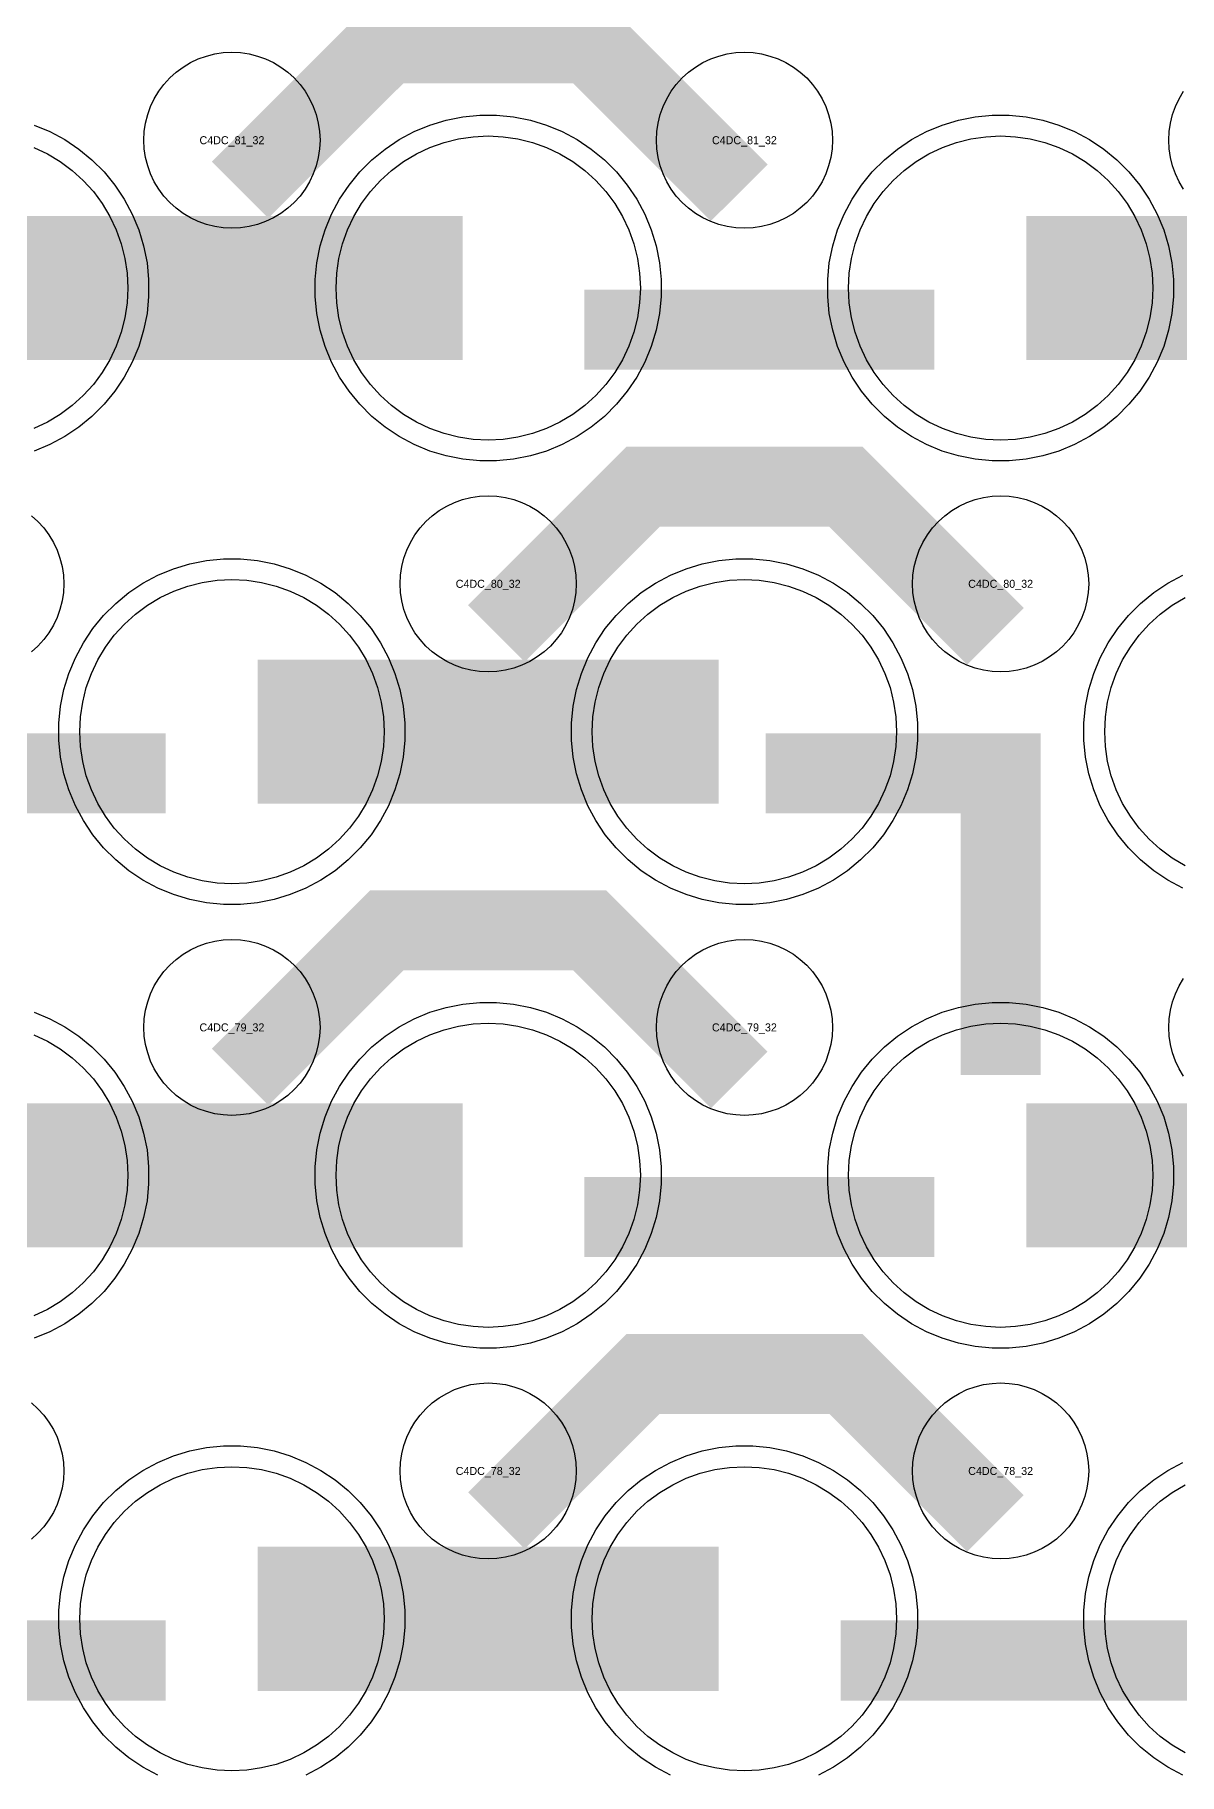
# Model space of a CAD drawing. Extents: x -11880 to 11880, y -14992 to 14992.
# Drawn here: x -1822 to -1464, y -4080 to -3537 of the extents above; entities that cross this region are included whole.
import ezdxf
from ezdxf.enums import TextEntityAlignment as Align

# ---------------------------------------------------------------- set-up
doc = ezdxf.new("R2010")
doc.units = 0
doc.header["$MEASUREMENT"] = 0
for name, color, linetype in [('GDS_775_DT_237', 138, 'CONTINUOUS'), ('RDL1_FS', 34, 'CONTINUOUS'), ('RDL_BS', 160, 'CONTINUOUS')]:
    doc.layers.add(name, color=color, linetype=linetype)

msp = doc.modelspace()

# ---------------------------------------------------------------- linework, layer by layer
at = {"layer": 'RDL1_FS'}
for points in [[(-1680, -3663.384), (-1684.657, -3663.155), (-1689.268, -3662.471), (-1693.791, -3661.339), (-1698.181, -3659.767), (-1702.395, -3657.775), (-1706.395, -3655.377), (-1710.14, -3652.599), (-1713.594, -3649.469), (-1716.724, -3646.015), (-1719.502, -3642.27), (-1721.9, -3638.27), (-1723.892, -3634.056), (-1725.464, -3629.666), (-1726.596, -3625.143), (-1727.28, -3620.532), (-1727.509, -3615.875), (-1727.28, -3611.218), (-1726.596, -3606.607), (-1725.464, -3602.084), (-1723.892, -3597.694), (-1721.9, -3593.48), (-1719.502, -3589.48), (-1716.724, -3585.735), (-1713.594, -3582.281), (-1710.14, -3579.151), (-1706.395, -3576.373), (-1702.395, -3573.975), (-1698.181, -3571.983), (-1693.791, -3570.411), (-1689.268, -3569.279), (-1684.657, -3568.595), (-1680, -3568.366), (-1675.343, -3568.595), (-1670.732, -3569.279), (-1666.209, -3570.411), (-1661.819, -3571.983), (-1657.605, -3573.975), (-1653.605, -3576.373), (-1649.86, -3579.151), (-1646.406, -3582.281), (-1643.276, -3585.735), (-1640.498, -3589.48), (-1638.1, -3593.48), (-1636.108, -3597.694), (-1634.536, -3602.084), (-1633.404, -3606.607), (-1632.72, -3611.218), (-1632.491, -3615.875), (-1632.72, -3620.532), (-1633.404, -3625.143), (-1634.536, -3629.666), (-1636.108, -3634.056), (-1638.1, -3638.27), (-1640.498, -3642.27), (-1643.276, -3646.015), (-1646.406, -3649.469), (-1649.86, -3652.599), (-1653.605, -3655.377), (-1657.605, -3657.775), (-1661.819, -3659.767), (-1666.209, -3661.339), (-1670.732, -3662.471), (-1675.343, -3663.155)], [(-1520, -3663.384), (-1524.657, -3663.155), (-1529.268, -3662.471), (-1533.791, -3661.339), (-1538.181, -3659.767), (-1542.395, -3657.775), (-1546.395, -3655.377), (-1550.14, -3652.599), (-1553.594, -3649.469), (-1556.724, -3646.015), (-1559.502, -3642.27), (-1561.9, -3638.27), (-1563.892, -3634.056), (-1565.464, -3629.666), (-1566.596, -3625.143), (-1567.28, -3620.532), (-1567.509, -3615.875), (-1567.28, -3611.218), (-1566.596, -3606.607), (-1565.464, -3602.084), (-1563.892, -3597.694), (-1561.9, -3593.48), (-1559.502, -3589.48), (-1556.724, -3585.735), (-1553.594, -3582.281), (-1550.14, -3579.151), (-1546.395, -3576.373), (-1542.395, -3573.975), (-1538.181, -3571.983), (-1533.791, -3570.411), (-1529.268, -3569.279), (-1524.657, -3568.595), (-1520, -3568.366), (-1515.343, -3568.595), (-1510.732, -3569.279), (-1506.209, -3570.411), (-1501.819, -3571.983), (-1497.605, -3573.975), (-1493.605, -3576.373), (-1489.86, -3579.151), (-1486.406, -3582.281), (-1483.276, -3585.735), (-1480.498, -3589.48), (-1478.1, -3593.48), (-1476.108, -3597.694), (-1474.536, -3602.084), (-1473.404, -3606.607), (-1472.72, -3611.218), (-1472.491, -3615.875), (-1472.72, -3620.532), (-1473.404, -3625.143), (-1474.536, -3629.666), (-1476.108, -3634.056), (-1478.1, -3638.27), (-1480.498, -3642.27), (-1483.276, -3646.015), (-1486.406, -3649.469), (-1489.86, -3652.599), (-1493.605, -3655.377), (-1497.605, -3657.775), (-1501.819, -3659.767), (-1506.209, -3661.339), (-1510.732, -3662.471), (-1515.343, -3663.155)], [(-1760, -4079.074), (-1764.657, -4078.845), (-1769.268, -4078.161), (-1773.791, -4077.029), (-1778.181, -4075.457), (-1782.395, -4073.465), (-1786.395, -4071.067), (-1790.14, -4068.289), (-1793.594, -4065.159), (-1796.724, -4061.705), (-1799.502, -4057.96), (-1801.9, -4053.96), (-1803.892, -4049.746), (-1805.464, -4045.356), (-1806.596, -4040.833), (-1807.28, -4036.222), (-1807.509, -4031.565), (-1807.28, -4026.908), (-1806.596, -4022.297), (-1805.464, -4017.774), (-1803.892, -4013.384), (-1801.9, -4009.17), (-1799.502, -4005.17), (-1796.724, -4001.425), (-1793.594, -3997.971), (-1790.14, -3994.841), (-1786.395, -3992.063), (-1782.395, -3989.665), (-1778.181, -3987.673), (-1773.791, -3986.101), (-1769.268, -3984.969), (-1764.657, -3984.285), (-1760, -3984.056), (-1755.343, -3984.285), (-1750.732, -3984.969), (-1746.209, -3986.101), (-1741.819, -3987.673), (-1737.605, -3989.665), (-1733.605, -3992.063), (-1729.86, -3994.841), (-1726.406, -3997.971), (-1723.276, -4001.425), (-1720.498, -4005.17), (-1718.1, -4009.17), (-1716.108, -4013.384), (-1714.536, -4017.774), (-1713.404, -4022.297), (-1712.72, -4026.908), (-1712.491, -4031.565), (-1712.72, -4036.222), (-1713.404, -4040.833), (-1714.536, -4045.356), (-1716.108, -4049.746), (-1718.1, -4053.96), (-1720.498, -4057.96), (-1723.276, -4061.705), (-1726.406, -4065.159), (-1729.86, -4068.289), (-1733.605, -4071.067), (-1737.605, -4073.465), (-1741.819, -4075.457), (-1746.209, -4077.029), (-1750.732, -4078.161), (-1755.343, -4078.845)], [(-1600, -4079.074), (-1604.657, -4078.845), (-1609.268, -4078.161), (-1613.791, -4077.029), (-1618.181, -4075.457), (-1622.395, -4073.465), (-1626.395, -4071.067), (-1630.14, -4068.289), (-1633.594, -4065.159), (-1636.724, -4061.705), (-1639.502, -4057.96), (-1641.9, -4053.96), (-1643.892, -4049.746), (-1645.464, -4045.356), (-1646.596, -4040.833), (-1647.28, -4036.222), (-1647.509, -4031.565), (-1647.28, -4026.908), (-1646.596, -4022.297), (-1645.464, -4017.774), (-1643.892, -4013.384), (-1641.9, -4009.17), (-1639.502, -4005.17), (-1636.724, -4001.425), (-1633.594, -3997.971), (-1630.14, -3994.841), (-1626.395, -3992.063), (-1622.395, -3989.665), (-1618.181, -3987.673), (-1613.791, -3986.101), (-1609.268, -3984.969), (-1604.657, -3984.285), (-1600, -3984.056), (-1595.343, -3984.285), (-1590.732, -3984.969), (-1586.209, -3986.101), (-1581.819, -3987.673), (-1577.605, -3989.665), (-1573.605, -3992.063), (-1569.86, -3994.841), (-1566.406, -3997.971), (-1563.276, -4001.425), (-1560.498, -4005.17), (-1558.1, -4009.17), (-1556.108, -4013.384), (-1554.536, -4017.774), (-1553.404, -4022.297), (-1552.72, -4026.908), (-1552.491, -4031.565), (-1552.72, -4036.222), (-1553.404, -4040.833), (-1554.536, -4045.356), (-1556.108, -4049.746), (-1558.1, -4053.96), (-1560.498, -4057.96), (-1563.276, -4061.705), (-1566.406, -4065.159), (-1569.86, -4068.289), (-1573.605, -4071.067), (-1577.605, -4073.465), (-1581.819, -4075.457), (-1586.209, -4077.029), (-1590.732, -4078.161), (-1595.343, -4078.845)]]:
    msp.add_lwpolyline(points, close=True, dxfattribs=at)
for points in [[(-1821.819, -3571.983), (-1817.605, -3573.975), (-1813.605, -3576.373), (-1809.86, -3579.151), (-1806.406, -3582.281), (-1803.276, -3585.735), (-1800.498, -3589.48), (-1798.1, -3593.48), (-1796.108, -3597.694), (-1794.536, -3602.084), (-1793.404, -3606.607), (-1792.72, -3611.218), (-1792.491, -3615.875), (-1792.72, -3620.532), (-1793.404, -3625.143), (-1794.536, -3629.666), (-1796.108, -3634.056), (-1798.1, -3638.27), (-1800.498, -3642.27), (-1803.276, -3646.015), (-1806.406, -3649.469), (-1809.86, -3652.599), (-1813.605, -3655.377), (-1817.605, -3657.775), (-1821.819, -3659.767)], [(-1462.395, -3796.34), (-1466.395, -3793.942), (-1470.14, -3791.164), (-1473.594, -3788.034), (-1476.724, -3784.58), (-1479.502, -3780.835), (-1481.9, -3776.835), (-1483.892, -3772.621), (-1485.464, -3768.231), (-1486.596, -3763.708), (-1487.28, -3759.097), (-1487.509, -3754.44), (-1487.28, -3749.783), (-1486.596, -3745.172), (-1485.464, -3740.649), (-1483.892, -3736.259), (-1481.9, -3732.045), (-1479.502, -3728.045), (-1476.724, -3724.3), (-1473.594, -3720.846), (-1470.14, -3717.716), (-1466.395, -3714.938), (-1462.395, -3712.54)], [(-1462.395, -4073.465), (-1466.395, -4071.067), (-1470.14, -4068.289), (-1473.594, -4065.159), (-1476.724, -4061.705), (-1479.502, -4057.96), (-1481.9, -4053.96), (-1483.892, -4049.746), (-1485.464, -4045.356), (-1486.596, -4040.833), (-1487.28, -4036.222), (-1487.509, -4031.565), (-1487.28, -4026.908), (-1486.596, -4022.297), (-1485.464, -4017.774), (-1483.892, -4013.384), (-1481.9, -4009.17), (-1479.502, -4005.17), (-1476.724, -4001.425), (-1473.594, -3997.971), (-1470.14, -3994.841), (-1466.395, -3992.063), (-1462.395, -3989.665)]]:
    msp.add_lwpolyline(points, dxfattribs=at)
for points in [[(-1831.998, -3615.875, 45, 45, 0), (-1759.998, -3615.875, 45, 45, 0)], [(-1759.998, -3615.875, 45, 45, 0), (-1687.998, -3615.875, 45, 45, 0)], [(-1511.998, -3615.875, 45, 45, 0), (-1439.998, -3615.875, 45, 45, 0)], [(-1751.998, -4031.565, 45, 45, 0), (-1679.998, -4031.565, 45, 45, 0)], [(-1679.998, -4031.565, 45, 45, 0), (-1607.998, -4031.565, 45, 45, 0)]]:
    msp.add_lwpolyline(points, format="xyseb", dxfattribs=at)
at = {"layer": 'RDL1_FS', "color": 240, "true_color": 0xed1f24}
for points in [[(-1760, -3801.949), (-1764.657, -3801.72), (-1769.268, -3801.036), (-1773.791, -3799.904), (-1778.181, -3798.332), (-1782.395, -3796.34), (-1786.395, -3793.942), (-1790.14, -3791.164), (-1793.594, -3788.034), (-1796.724, -3784.58), (-1799.502, -3780.835), (-1801.9, -3776.835), (-1803.892, -3772.621), (-1805.464, -3768.231), (-1806.596, -3763.708), (-1807.28, -3759.097), (-1807.509, -3754.44), (-1807.28, -3749.783), (-1806.596, -3745.172), (-1805.464, -3740.649), (-1803.892, -3736.259), (-1801.9, -3732.045), (-1799.502, -3728.045), (-1796.724, -3724.3), (-1793.594, -3720.846), (-1790.14, -3717.716), (-1786.395, -3714.938), (-1782.395, -3712.54), (-1778.181, -3710.548), (-1773.791, -3708.976), (-1769.268, -3707.844), (-1764.657, -3707.16), (-1760, -3706.931), (-1755.343, -3707.16), (-1750.732, -3707.844), (-1746.209, -3708.976), (-1741.819, -3710.548), (-1737.605, -3712.54), (-1733.605, -3714.938), (-1729.86, -3717.716), (-1726.406, -3720.846), (-1723.276, -3724.3), (-1720.498, -3728.045), (-1718.1, -3732.045), (-1716.108, -3736.259), (-1714.536, -3740.649), (-1713.404, -3745.172), (-1712.72, -3749.783), (-1712.491, -3754.44), (-1712.72, -3759.097), (-1713.404, -3763.708), (-1714.536, -3768.231), (-1716.108, -3772.621), (-1718.1, -3776.835), (-1720.498, -3780.835), (-1723.276, -3784.58), (-1726.406, -3788.034), (-1729.86, -3791.164), (-1733.605, -3793.942), (-1737.605, -3796.34), (-1741.819, -3798.332), (-1746.209, -3799.904), (-1750.732, -3801.036), (-1755.343, -3801.72)], [(-1600, -3801.949), (-1604.657, -3801.72), (-1609.268, -3801.036), (-1613.791, -3799.904), (-1618.181, -3798.332), (-1622.395, -3796.34), (-1626.395, -3793.942), (-1630.14, -3791.164), (-1633.594, -3788.034), (-1636.724, -3784.58), (-1639.502, -3780.835), (-1641.9, -3776.835), (-1643.892, -3772.621), (-1645.464, -3768.231), (-1646.596, -3763.708), (-1647.28, -3759.097), (-1647.509, -3754.44), (-1647.28, -3749.783), (-1646.596, -3745.172), (-1645.464, -3740.649), (-1643.892, -3736.259), (-1641.9, -3732.045), (-1639.502, -3728.045), (-1636.724, -3724.3), (-1633.594, -3720.846), (-1630.14, -3717.716), (-1626.395, -3714.938), (-1622.395, -3712.54), (-1618.181, -3710.548), (-1613.791, -3708.976), (-1609.268, -3707.844), (-1604.657, -3707.16), (-1600, -3706.931), (-1595.343, -3707.16), (-1590.732, -3707.844), (-1586.209, -3708.976), (-1581.819, -3710.548), (-1577.605, -3712.54), (-1573.605, -3714.938), (-1569.86, -3717.716), (-1566.406, -3720.846), (-1563.276, -3724.3), (-1560.498, -3728.045), (-1558.1, -3732.045), (-1556.108, -3736.259), (-1554.536, -3740.649), (-1553.404, -3745.172), (-1552.72, -3749.783), (-1552.491, -3754.44), (-1552.72, -3759.097), (-1553.404, -3763.708), (-1554.536, -3768.231), (-1556.108, -3772.621), (-1558.1, -3776.835), (-1560.498, -3780.835), (-1563.276, -3784.58), (-1566.406, -3788.034), (-1569.86, -3791.164), (-1573.605, -3793.942), (-1577.605, -3796.34), (-1581.819, -3798.332), (-1586.209, -3799.904), (-1590.732, -3801.036), (-1595.343, -3801.72)], [(-1680, -3940.514), (-1684.657, -3940.285), (-1689.268, -3939.601), (-1693.791, -3938.469), (-1698.181, -3936.897), (-1702.395, -3934.905), (-1706.395, -3932.507), (-1710.14, -3929.729), (-1713.594, -3926.599), (-1716.724, -3923.145), (-1719.502, -3919.4), (-1721.9, -3915.4), (-1723.892, -3911.186), (-1725.464, -3906.796), (-1726.596, -3902.273), (-1727.28, -3897.662), (-1727.509, -3893.005), (-1727.28, -3888.348), (-1726.596, -3883.737), (-1725.464, -3879.214), (-1723.892, -3874.824), (-1721.9, -3870.61), (-1719.502, -3866.61), (-1716.724, -3862.865), (-1713.594, -3859.411), (-1710.14, -3856.281), (-1706.395, -3853.503), (-1702.395, -3851.105), (-1698.181, -3849.113), (-1693.791, -3847.541), (-1689.268, -3846.409), (-1684.657, -3845.725), (-1680, -3845.496), (-1675.343, -3845.725), (-1670.732, -3846.409), (-1666.209, -3847.541), (-1661.819, -3849.113), (-1657.605, -3851.105), (-1653.605, -3853.503), (-1649.86, -3856.281), (-1646.406, -3859.411), (-1643.276, -3862.865), (-1640.498, -3866.61), (-1638.1, -3870.61), (-1636.108, -3874.824), (-1634.536, -3879.214), (-1633.404, -3883.737), (-1632.72, -3888.348), (-1632.491, -3893.005), (-1632.72, -3897.662), (-1633.404, -3902.273), (-1634.536, -3906.796), (-1636.108, -3911.186), (-1638.1, -3915.4), (-1640.498, -3919.4), (-1643.276, -3923.145), (-1646.406, -3926.599), (-1649.86, -3929.729), (-1653.605, -3932.507), (-1657.605, -3934.905), (-1661.819, -3936.897), (-1666.209, -3938.469), (-1670.732, -3939.601), (-1675.343, -3940.285)], [(-1520, -3940.514), (-1524.657, -3940.285), (-1529.268, -3939.601), (-1533.791, -3938.469), (-1538.181, -3936.897), (-1542.395, -3934.905), (-1546.395, -3932.507), (-1550.14, -3929.729), (-1553.594, -3926.599), (-1556.724, -3923.145), (-1559.502, -3919.4), (-1561.9, -3915.4), (-1563.892, -3911.186), (-1565.464, -3906.796), (-1566.596, -3902.273), (-1567.28, -3897.662), (-1567.509, -3893.005), (-1567.28, -3888.348), (-1566.596, -3883.737), (-1565.464, -3879.214), (-1563.892, -3874.824), (-1561.9, -3870.61), (-1559.502, -3866.61), (-1556.724, -3862.865), (-1553.594, -3859.411), (-1550.14, -3856.281), (-1546.395, -3853.503), (-1542.395, -3851.105), (-1538.181, -3849.113), (-1533.791, -3847.541), (-1529.268, -3846.409), (-1524.657, -3845.725), (-1520, -3845.496), (-1515.343, -3845.725), (-1510.732, -3846.409), (-1506.209, -3847.541), (-1501.819, -3849.113), (-1497.605, -3851.105), (-1493.605, -3853.503), (-1489.86, -3856.281), (-1486.406, -3859.411), (-1483.276, -3862.865), (-1480.498, -3866.61), (-1478.1, -3870.61), (-1476.108, -3874.824), (-1474.536, -3879.214), (-1473.404, -3883.737), (-1472.72, -3888.348), (-1472.491, -3893.005), (-1472.72, -3897.662), (-1473.404, -3902.273), (-1474.536, -3906.796), (-1476.108, -3911.186), (-1478.1, -3915.4), (-1480.498, -3919.4), (-1483.276, -3923.145), (-1486.406, -3926.599), (-1489.86, -3929.729), (-1493.605, -3932.507), (-1497.605, -3934.905), (-1501.819, -3936.897), (-1506.209, -3938.469), (-1510.732, -3939.601), (-1515.343, -3940.285)]]:
    msp.add_lwpolyline(points, close=True, dxfattribs=at)
for points in [[(-1751.998, -3754.44, 45, 45, 0), (-1679.998, -3754.44, 45, 45, 0)], [(-1679.998, -3754.44, 45, 45, 0), (-1607.998, -3754.44, 45, 45, 0)], [(-1831.998, -3893.005, 45, 45, 0), (-1759.998, -3893.005, 45, 45, 0)], [(-1759.998, -3893.005, 45, 45, 0), (-1687.998, -3893.005, 45, 45, 0)], [(-1511.998, -3893.005, 45, 45, 0), (-1439.998, -3893.005, 45, 45, 0)]]:
    msp.add_lwpolyline(points, format="xyseb", dxfattribs=at)
msp.add_lwpolyline([(-1821.819, -3849.113), (-1817.605, -3851.105), (-1813.605, -3853.503), (-1809.86, -3856.281), (-1806.406, -3859.411), (-1803.276, -3862.865), (-1800.498, -3866.61), (-1798.1, -3870.61), (-1796.108, -3874.824), (-1794.536, -3879.214), (-1793.404, -3883.737), (-1792.72, -3888.348), (-1792.491, -3893.005), (-1792.72, -3897.662), (-1793.404, -3902.273), (-1794.536, -3906.796), (-1796.108, -3911.186), (-1798.1, -3915.4), (-1800.498, -3919.4), (-1803.276, -3923.145), (-1806.406, -3926.599), (-1809.86, -3929.729), (-1813.605, -3932.507), (-1817.605, -3934.905), (-1821.819, -3936.897)], dxfattribs=at)
at = {"layer": 'RDL_BS'}
for points in [[(-1757.438, -3585.189, 25, 25, 0), (-1711.623, -3539.374, 25, 25, 0), (-1678.07, -3539.374, 25, 25, 0)], [(-1601.599, -3586.088, 25, 25, 0), (-1648.313, -3539.374, 25, 25, 0), (-1678.071, -3539.374, 25, 25, 0)], [(-1649.984, -3628.888, 25, 25, 0), (-1540.719, -3628.888, 25, 25, 0)], [(-1677.438, -3723.754, 25, 25, 0), (-1631.623, -3677.939, 25, 25, 0), (-1598.07, -3677.939, 25, 25, 0)], [(-1521.599, -3724.653, 25, 25, 0), (-1568.313, -3677.939, 25, 25, 0), (-1598.071, -3677.939, 25, 25, 0)], [(-1757.438, -3862.319, 25, 25, 0), (-1711.623, -3816.504, 25, 25, 0), (-1678.07, -3816.504, 25, 25, 0)], [(-1601.599, -3863.218, 25, 25, 0), (-1648.313, -3816.504, 25, 25, 0), (-1678.071, -3816.504, 25, 25, 0)], [(-1677.438, -4000.879, 25, 25, 0), (-1631.623, -3955.064, 25, 25, 0), (-1598.07, -3955.064, 25, 25, 0)], [(-1521.599, -4001.778, 25, 25, 0), (-1568.313, -3955.064, 25, 25, 0), (-1598.071, -3955.064, 25, 25, 0)], [(-1889.984, -4044.578, 25, 25, 0), (-1780.719, -4044.578, 25, 25, 0)], [(-1569.984, -4044.578, 25, 25, 0), (-1460.719, -4044.578, 25, 25, 0)]]:
    msp.add_lwpolyline(points, format="xyseb", dxfattribs=at)
for points in [[(-1760, -3597.181), (-1762.693, -3597.049), (-1765.365, -3596.653), (-1767.984, -3595.996), (-1770.519, -3595.089), (-1772.956, -3593.937), (-1775.28, -3592.544), (-1777.443, -3590.941), (-1779.442, -3589.129), (-1781.254, -3587.13), (-1782.857, -3584.967), (-1784.25, -3582.643), (-1785.402, -3580.206), (-1786.309, -3577.671), (-1786.966, -3575.052), (-1787.362, -3572.38), (-1787.494, -3569.687), (-1787.362, -3566.994), (-1786.966, -3564.322), (-1786.309, -3561.703), (-1785.402, -3559.168), (-1784.25, -3556.731), (-1782.857, -3554.407), (-1781.254, -3552.244), (-1779.442, -3550.245), (-1777.443, -3548.433), (-1775.28, -3546.83), (-1772.956, -3545.437), (-1770.519, -3544.285), (-1767.984, -3543.378), (-1765.365, -3542.721), (-1762.693, -3542.325), (-1760, -3542.193), (-1757.307, -3542.325), (-1754.635, -3542.721), (-1752.016, -3543.378), (-1749.481, -3544.285), (-1747.044, -3545.437), (-1744.72, -3546.83), (-1742.557, -3548.433), (-1740.558, -3550.245), (-1738.746, -3552.244), (-1737.143, -3554.407), (-1735.75, -3556.731), (-1734.598, -3559.168), (-1733.691, -3561.703), (-1733.034, -3564.322), (-1732.638, -3566.994), (-1732.506, -3569.687), (-1732.638, -3572.38), (-1733.034, -3575.052), (-1733.691, -3577.671), (-1734.598, -3580.206), (-1735.75, -3582.643), (-1737.143, -3584.967), (-1738.746, -3587.13), (-1740.558, -3589.129), (-1742.557, -3590.941), (-1744.72, -3592.544), (-1747.044, -3593.937), (-1749.481, -3595.089), (-1752.016, -3595.996), (-1754.635, -3596.653), (-1757.307, -3597.049)], [(-1600, -3597.181), (-1602.693, -3597.049), (-1605.365, -3596.653), (-1607.984, -3595.996), (-1610.519, -3595.089), (-1612.956, -3593.937), (-1615.28, -3592.544), (-1617.443, -3590.941), (-1619.442, -3589.129), (-1621.254, -3587.13), (-1622.857, -3584.967), (-1624.25, -3582.643), (-1625.402, -3580.206), (-1626.309, -3577.671), (-1626.966, -3575.052), (-1627.362, -3572.38), (-1627.494, -3569.687), (-1627.362, -3566.994), (-1626.966, -3564.322), (-1626.309, -3561.703), (-1625.402, -3559.168), (-1624.25, -3556.731), (-1622.857, -3554.407), (-1621.254, -3552.244), (-1619.442, -3550.245), (-1617.443, -3548.433), (-1615.28, -3546.83), (-1612.956, -3545.437), (-1610.519, -3544.285), (-1607.984, -3543.378), (-1605.365, -3542.721), (-1602.693, -3542.325), (-1600, -3542.193), (-1597.307, -3542.325), (-1594.635, -3542.721), (-1592.016, -3543.378), (-1589.481, -3544.285), (-1587.044, -3545.437), (-1584.72, -3546.83), (-1582.557, -3548.433), (-1580.558, -3550.245), (-1578.746, -3552.244), (-1577.143, -3554.407), (-1575.75, -3556.731), (-1574.598, -3559.168), (-1573.691, -3561.703), (-1573.034, -3564.322), (-1572.638, -3566.994), (-1572.506, -3569.687), (-1572.638, -3572.38), (-1573.034, -3575.052), (-1573.691, -3577.671), (-1574.598, -3580.206), (-1575.75, -3582.643), (-1577.143, -3584.967), (-1578.746, -3587.13), (-1580.558, -3589.129), (-1582.557, -3590.941), (-1584.72, -3592.544), (-1587.044, -3593.937), (-1589.481, -3595.089), (-1592.016, -3595.996), (-1594.635, -3596.653), (-1597.307, -3597.049)], [(-1682.644, -3669.875), (-1687.938, -3669.358), (-1693.165, -3668.312), (-1698.205, -3666.781), (-1703.115, -3664.75), (-1707.777, -3662.258), (-1712.191, -3659.311), (-1716.292, -3655.949), (-1720.074, -3652.167), (-1723.436, -3648.066), (-1726.383, -3643.652), (-1728.875, -3638.99), (-1730.906, -3634.08), (-1732.437, -3629.04), (-1733.483, -3623.813), (-1734, -3618.519), (-1734, -3613.231), (-1733.483, -3607.937), (-1732.437, -3602.71), (-1730.906, -3597.67), (-1728.875, -3592.76), (-1726.383, -3588.098), (-1723.436, -3583.684), (-1720.074, -3579.583), (-1716.292, -3575.801), (-1712.191, -3572.439), (-1707.777, -3569.492), (-1703.115, -3567), (-1698.205, -3564.969), (-1693.165, -3563.438), (-1687.938, -3562.392), (-1682.644, -3561.875), (-1677.356, -3561.875), (-1672.062, -3562.392), (-1666.835, -3563.438), (-1661.795, -3564.969), (-1656.885, -3567), (-1652.223, -3569.492), (-1647.809, -3572.439), (-1643.708, -3575.801), (-1639.926, -3579.583), (-1636.564, -3583.684), (-1633.617, -3588.098), (-1631.125, -3592.76), (-1629.094, -3597.67), (-1627.563, -3602.71), (-1626.517, -3607.937), (-1626, -3613.231), (-1626, -3618.519), (-1626.517, -3623.813), (-1627.563, -3629.04), (-1629.094, -3634.08), (-1631.125, -3638.99), (-1633.617, -3643.652), (-1636.564, -3648.066), (-1639.926, -3652.167), (-1643.708, -3655.949), (-1647.809, -3659.311), (-1652.223, -3662.258), (-1656.885, -3664.75), (-1661.795, -3666.781), (-1666.835, -3668.312), (-1672.062, -3669.358), (-1677.356, -3669.875)], [(-1522.644, -3669.875), (-1527.938, -3669.358), (-1533.165, -3668.312), (-1538.205, -3666.781), (-1543.115, -3664.75), (-1547.777, -3662.258), (-1552.191, -3659.311), (-1556.292, -3655.949), (-1560.074, -3652.167), (-1563.436, -3648.066), (-1566.383, -3643.652), (-1568.875, -3638.99), (-1570.906, -3634.08), (-1572.437, -3629.04), (-1573.483, -3623.813), (-1574, -3618.519), (-1574, -3613.231), (-1573.483, -3607.937), (-1572.437, -3602.71), (-1570.906, -3597.67), (-1568.875, -3592.76), (-1566.383, -3588.098), (-1563.436, -3583.684), (-1560.074, -3579.583), (-1556.292, -3575.801), (-1552.191, -3572.439), (-1547.777, -3569.492), (-1543.115, -3567), (-1538.205, -3564.969), (-1533.165, -3563.438), (-1527.938, -3562.392), (-1522.644, -3561.875), (-1517.356, -3561.875), (-1512.062, -3562.392), (-1506.835, -3563.438), (-1501.795, -3564.969), (-1496.885, -3567), (-1492.223, -3569.492), (-1487.809, -3572.439), (-1483.708, -3575.801), (-1479.926, -3579.583), (-1476.564, -3583.684), (-1473.617, -3588.098), (-1471.125, -3592.76), (-1469.094, -3597.67), (-1467.563, -3602.71), (-1466.517, -3607.937), (-1466, -3613.231), (-1466, -3618.519), (-1466.517, -3623.813), (-1467.563, -3629.04), (-1469.094, -3634.08), (-1471.125, -3638.99), (-1473.617, -3643.652), (-1476.564, -3648.066), (-1479.926, -3652.167), (-1483.708, -3655.949), (-1487.809, -3659.311), (-1492.223, -3662.258), (-1496.885, -3664.75), (-1501.795, -3666.781), (-1506.835, -3668.312), (-1512.062, -3669.358), (-1517.356, -3669.875)], [(-1680, -3735.746), (-1682.693, -3735.614), (-1685.365, -3735.218), (-1687.984, -3734.561), (-1690.519, -3733.654), (-1692.956, -3732.502), (-1695.28, -3731.109), (-1697.443, -3729.506), (-1699.442, -3727.694), (-1701.254, -3725.695), (-1702.857, -3723.532), (-1704.25, -3721.208), (-1705.402, -3718.771), (-1706.309, -3716.236), (-1706.966, -3713.617), (-1707.362, -3710.945), (-1707.494, -3708.252), (-1707.362, -3705.559), (-1706.966, -3702.887), (-1706.309, -3700.268), (-1705.402, -3697.733), (-1704.25, -3695.296), (-1702.857, -3692.972), (-1701.254, -3690.809), (-1699.442, -3688.81), (-1697.443, -3686.998), (-1695.28, -3685.395), (-1692.956, -3684.002), (-1690.519, -3682.85), (-1687.984, -3681.943), (-1685.365, -3681.286), (-1682.693, -3680.89), (-1680, -3680.758), (-1677.307, -3680.89), (-1674.635, -3681.286), (-1672.016, -3681.943), (-1669.481, -3682.85), (-1667.044, -3684.002), (-1664.72, -3685.395), (-1662.557, -3686.998), (-1660.558, -3688.81), (-1658.746, -3690.809), (-1657.143, -3692.972), (-1655.75, -3695.296), (-1654.598, -3697.733), (-1653.691, -3700.268), (-1653.034, -3702.887), (-1652.638, -3705.559), (-1652.506, -3708.252), (-1652.638, -3710.945), (-1653.034, -3713.617), (-1653.691, -3716.236), (-1654.598, -3718.771), (-1655.75, -3721.208), (-1657.143, -3723.532), (-1658.746, -3725.695), (-1660.558, -3727.694), (-1662.557, -3729.506), (-1664.72, -3731.109), (-1667.044, -3732.502), (-1669.481, -3733.654), (-1672.016, -3734.561), (-1674.635, -3735.218), (-1677.307, -3735.614)], [(-1520, -3735.746), (-1522.693, -3735.614), (-1525.365, -3735.218), (-1527.984, -3734.561), (-1530.519, -3733.654), (-1532.956, -3732.502), (-1535.28, -3731.109), (-1537.443, -3729.506), (-1539.442, -3727.694), (-1541.254, -3725.695), (-1542.857, -3723.532), (-1544.25, -3721.208), (-1545.402, -3718.771), (-1546.309, -3716.236), (-1546.966, -3713.617), (-1547.362, -3710.945), (-1547.494, -3708.252), (-1547.362, -3705.559), (-1546.966, -3702.887), (-1546.309, -3700.268), (-1545.402, -3697.733), (-1544.25, -3695.296), (-1542.857, -3692.972), (-1541.254, -3690.809), (-1539.442, -3688.81), (-1537.443, -3686.998), (-1535.28, -3685.395), (-1532.956, -3684.002), (-1530.519, -3682.85), (-1527.984, -3681.943), (-1525.365, -3681.286), (-1522.693, -3680.89), (-1520, -3680.758), (-1517.307, -3680.89), (-1514.635, -3681.286), (-1512.016, -3681.943), (-1509.481, -3682.85), (-1507.044, -3684.002), (-1504.72, -3685.395), (-1502.557, -3686.998), (-1500.558, -3688.81), (-1498.746, -3690.809), (-1497.143, -3692.972), (-1495.75, -3695.296), (-1494.598, -3697.733), (-1493.691, -3700.268), (-1493.034, -3702.887), (-1492.638, -3705.559), (-1492.506, -3708.252), (-1492.638, -3710.945), (-1493.034, -3713.617), (-1493.691, -3716.236), (-1494.598, -3718.771), (-1495.75, -3721.208), (-1497.143, -3723.532), (-1498.746, -3725.695), (-1500.558, -3727.694), (-1502.557, -3729.506), (-1504.72, -3731.109), (-1507.044, -3732.502), (-1509.481, -3733.654), (-1512.016, -3734.561), (-1514.635, -3735.218), (-1517.307, -3735.614)], [(-1760, -3874.311), (-1762.693, -3874.179), (-1765.365, -3873.783), (-1767.984, -3873.126), (-1770.519, -3872.219), (-1772.956, -3871.067), (-1775.28, -3869.674), (-1777.443, -3868.071), (-1779.442, -3866.259), (-1781.254, -3864.26), (-1782.857, -3862.097), (-1784.25, -3859.773), (-1785.402, -3857.336), (-1786.309, -3854.801), (-1786.966, -3852.182), (-1787.362, -3849.51), (-1787.494, -3846.817), (-1787.362, -3844.124), (-1786.966, -3841.452), (-1786.309, -3838.833), (-1785.402, -3836.298), (-1784.25, -3833.861), (-1782.857, -3831.537), (-1781.254, -3829.374), (-1779.442, -3827.375), (-1777.443, -3825.563), (-1775.28, -3823.96), (-1772.956, -3822.567), (-1770.519, -3821.415), (-1767.984, -3820.508), (-1765.365, -3819.851), (-1762.693, -3819.455), (-1760, -3819.323), (-1757.307, -3819.455), (-1754.635, -3819.851), (-1752.016, -3820.508), (-1749.481, -3821.415), (-1747.044, -3822.567), (-1744.72, -3823.96), (-1742.557, -3825.563), (-1740.558, -3827.375), (-1738.746, -3829.374), (-1737.143, -3831.537), (-1735.75, -3833.861), (-1734.598, -3836.298), (-1733.691, -3838.833), (-1733.034, -3841.452), (-1732.638, -3844.124), (-1732.506, -3846.817), (-1732.638, -3849.51), (-1733.034, -3852.182), (-1733.691, -3854.801), (-1734.598, -3857.336), (-1735.75, -3859.773), (-1737.143, -3862.097), (-1738.746, -3864.26), (-1740.558, -3866.259), (-1742.557, -3868.071), (-1744.72, -3869.674), (-1747.044, -3871.067), (-1749.481, -3872.219), (-1752.016, -3873.126), (-1754.635, -3873.783), (-1757.307, -3874.179)], [(-1600, -3874.311), (-1602.693, -3874.179), (-1605.365, -3873.783), (-1607.984, -3873.126), (-1610.519, -3872.219), (-1612.956, -3871.067), (-1615.28, -3869.674), (-1617.443, -3868.071), (-1619.442, -3866.259), (-1621.254, -3864.26), (-1622.857, -3862.097), (-1624.25, -3859.773), (-1625.402, -3857.336), (-1626.309, -3854.801), (-1626.966, -3852.182), (-1627.362, -3849.51), (-1627.494, -3846.817), (-1627.362, -3844.124), (-1626.966, -3841.452), (-1626.309, -3838.833), (-1625.402, -3836.298), (-1624.25, -3833.861), (-1622.857, -3831.537), (-1621.254, -3829.374), (-1619.442, -3827.375), (-1617.443, -3825.563), (-1615.28, -3823.96), (-1612.956, -3822.567), (-1610.519, -3821.415), (-1607.984, -3820.508), (-1605.365, -3819.851), (-1602.693, -3819.455), (-1600, -3819.323), (-1597.307, -3819.455), (-1594.635, -3819.851), (-1592.016, -3820.508), (-1589.481, -3821.415), (-1587.044, -3822.567), (-1584.72, -3823.96), (-1582.557, -3825.563), (-1580.558, -3827.375), (-1578.746, -3829.374), (-1577.143, -3831.537), (-1575.75, -3833.861), (-1574.598, -3836.298), (-1573.691, -3838.833), (-1573.034, -3841.452), (-1572.638, -3844.124), (-1572.506, -3846.817), (-1572.638, -3849.51), (-1573.034, -3852.182), (-1573.691, -3854.801), (-1574.598, -3857.336), (-1575.75, -3859.773), (-1577.143, -3862.097), (-1578.746, -3864.26), (-1580.558, -3866.259), (-1582.557, -3868.071), (-1584.72, -3869.674), (-1587.044, -3871.067), (-1589.481, -3872.219), (-1592.016, -3873.126), (-1594.635, -3873.783), (-1597.307, -3874.179)], [(-1680, -4012.871), (-1682.693, -4012.739), (-1685.365, -4012.343), (-1687.984, -4011.686), (-1690.519, -4010.779), (-1692.956, -4009.627), (-1695.28, -4008.234), (-1697.443, -4006.631), (-1699.442, -4004.819), (-1701.254, -4002.82), (-1702.857, -4000.657), (-1704.25, -3998.333), (-1705.402, -3995.896), (-1706.309, -3993.361), (-1706.966, -3990.742), (-1707.362, -3988.07), (-1707.494, -3985.377), (-1707.362, -3982.684), (-1706.966, -3980.012), (-1706.309, -3977.393), (-1705.402, -3974.858), (-1704.25, -3972.421), (-1702.857, -3970.097), (-1701.254, -3967.934), (-1699.442, -3965.935), (-1697.443, -3964.123), (-1695.28, -3962.52), (-1692.956, -3961.127), (-1690.519, -3959.975), (-1687.984, -3959.068), (-1685.365, -3958.411), (-1682.693, -3958.015), (-1680, -3957.883), (-1677.307, -3958.015), (-1674.635, -3958.411), (-1672.016, -3959.068), (-1669.481, -3959.975), (-1667.044, -3961.127), (-1664.72, -3962.52), (-1662.557, -3964.123), (-1660.558, -3965.935), (-1658.746, -3967.934), (-1657.143, -3970.097), (-1655.75, -3972.421), (-1654.598, -3974.858), (-1653.691, -3977.393), (-1653.034, -3980.012), (-1652.638, -3982.684), (-1652.506, -3985.377), (-1652.638, -3988.07), (-1653.034, -3990.742), (-1653.691, -3993.361), (-1654.598, -3995.896), (-1655.75, -3998.333), (-1657.143, -4000.657), (-1658.746, -4002.82), (-1660.558, -4004.819), (-1662.557, -4006.631), (-1664.72, -4008.234), (-1667.044, -4009.627), (-1669.481, -4010.779), (-1672.016, -4011.686), (-1674.635, -4012.343), (-1677.307, -4012.739)], [(-1520, -4012.871), (-1522.693, -4012.739), (-1525.365, -4012.343), (-1527.984, -4011.686), (-1530.519, -4010.779), (-1532.956, -4009.627), (-1535.28, -4008.234), (-1537.443, -4006.631), (-1539.442, -4004.819), (-1541.254, -4002.82), (-1542.857, -4000.657), (-1544.25, -3998.333), (-1545.402, -3995.896), (-1546.309, -3993.361), (-1546.966, -3990.742), (-1547.362, -3988.07), (-1547.494, -3985.377), (-1547.362, -3982.684), (-1546.966, -3980.012), (-1546.309, -3977.393), (-1545.402, -3974.858), (-1544.25, -3972.421), (-1542.857, -3970.097), (-1541.254, -3967.934), (-1539.442, -3965.935), (-1537.443, -3964.123), (-1535.28, -3962.52), (-1532.956, -3961.127), (-1530.519, -3959.975), (-1527.984, -3959.068), (-1525.365, -3958.411), (-1522.693, -3958.015), (-1520, -3957.883), (-1517.307, -3958.015), (-1514.635, -3958.411), (-1512.016, -3959.068), (-1509.481, -3959.975), (-1507.044, -3961.127), (-1504.72, -3962.52), (-1502.557, -3964.123), (-1500.558, -3965.935), (-1498.746, -3967.934), (-1497.143, -3970.097), (-1495.75, -3972.421), (-1494.598, -3974.858), (-1493.691, -3977.393), (-1493.034, -3980.012), (-1492.638, -3982.684), (-1492.506, -3985.377), (-1492.638, -3988.07), (-1493.034, -3990.742), (-1493.691, -3993.361), (-1494.598, -3995.896), (-1495.75, -3998.333), (-1497.143, -4000.657), (-1498.746, -4002.82), (-1500.558, -4004.819), (-1502.557, -4006.631), (-1504.72, -4008.234), (-1507.044, -4009.627), (-1509.481, -4010.779), (-1512.016, -4011.686), (-1514.635, -4012.343), (-1517.307, -4012.739)]]:
    msp.add_lwpolyline(points, close=True, dxfattribs=at)
for points in [[(-1462.857, -3584.967), (-1464.25, -3582.643), (-1465.402, -3580.206), (-1466.309, -3577.671), (-1466.966, -3575.052), (-1467.362, -3572.38), (-1467.494, -3569.687), (-1467.362, -3566.994), (-1466.966, -3564.322), (-1466.309, -3561.703), (-1465.402, -3559.168), (-1464.25, -3556.731), (-1462.857, -3554.407)], [(-1821.795, -3564.969), (-1816.885, -3567), (-1812.223, -3569.492), (-1807.809, -3572.439), (-1803.708, -3575.801), (-1799.926, -3579.583), (-1796.564, -3583.684), (-1793.617, -3588.098), (-1791.125, -3592.76), (-1789.094, -3597.67), (-1787.563, -3602.71), (-1786.517, -3607.937), (-1786, -3613.231), (-1786, -3618.519), (-1786.517, -3623.813), (-1787.563, -3629.04), (-1789.094, -3634.08), (-1791.125, -3638.99), (-1793.617, -3643.652), (-1796.564, -3648.066), (-1799.926, -3652.167), (-1803.708, -3655.949), (-1807.809, -3659.311), (-1812.223, -3662.258), (-1816.885, -3664.75), (-1821.795, -3666.781)], [(-1822.557, -3686.998), (-1820.558, -3688.81), (-1818.746, -3690.809), (-1817.143, -3692.972), (-1815.75, -3695.296), (-1814.598, -3697.733), (-1813.691, -3700.268), (-1813.034, -3702.887), (-1812.638, -3705.559), (-1812.506, -3708.252), (-1812.638, -3710.945), (-1813.034, -3713.617), (-1813.691, -3716.236), (-1814.598, -3718.771), (-1815.75, -3721.208), (-1817.143, -3723.532), (-1818.746, -3725.695), (-1820.558, -3727.694), (-1822.557, -3729.506)], [(-1463.115, -3803.315), (-1467.777, -3800.823), (-1472.191, -3797.876), (-1476.292, -3794.514), (-1480.074, -3790.732), (-1483.436, -3786.631), (-1486.383, -3782.217), (-1488.875, -3777.555), (-1490.906, -3772.645), (-1492.437, -3767.605), (-1493.483, -3762.378), (-1494, -3757.084), (-1494, -3751.796), (-1493.483, -3746.502), (-1492.437, -3741.275), (-1490.906, -3736.235), (-1488.875, -3731.325), (-1486.383, -3726.663), (-1483.436, -3722.249), (-1480.074, -3718.148), (-1476.292, -3714.366), (-1472.191, -3711.004), (-1467.777, -3708.057), (-1463.115, -3705.565)], [(-1462.857, -3862.097), (-1464.25, -3859.773), (-1465.402, -3857.336), (-1466.309, -3854.801), (-1466.966, -3852.182), (-1467.362, -3849.51), (-1467.494, -3846.817), (-1467.362, -3844.124), (-1466.966, -3841.452), (-1466.309, -3838.833), (-1465.402, -3836.298), (-1464.25, -3833.861), (-1462.857, -3831.537)], [(-1822.557, -3964.123), (-1820.558, -3965.935), (-1818.746, -3967.934), (-1817.143, -3970.097), (-1815.75, -3972.421), (-1814.598, -3974.858), (-1813.691, -3977.393), (-1813.034, -3980.012), (-1812.638, -3982.684), (-1812.506, -3985.377), (-1812.638, -3988.07), (-1813.034, -3990.742), (-1813.691, -3993.361), (-1814.598, -3995.896), (-1815.75, -3998.333), (-1817.143, -4000.657), (-1818.746, -4002.82), (-1820.558, -4004.819), (-1822.557, -4006.631)], [(-1783.115, -4080.44), (-1787.777, -4077.948), (-1792.191, -4075.001), (-1796.292, -4071.639), (-1800.074, -4067.857), (-1803.436, -4063.756), (-1806.383, -4059.342), (-1808.875, -4054.68), (-1810.906, -4049.77), (-1812.437, -4044.73), (-1813.483, -4039.503), (-1814, -4034.209), (-1814, -4028.921), (-1813.483, -4023.627), (-1812.437, -4018.4), (-1810.906, -4013.36), (-1808.875, -4008.45), (-1806.383, -4003.788), (-1803.436, -3999.374), (-1800.074, -3995.273), (-1796.292, -3991.491), (-1792.191, -3988.129), (-1787.777, -3985.182), (-1783.115, -3982.69), (-1778.205, -3980.659), (-1773.165, -3979.128), (-1767.938, -3978.082), (-1762.644, -3977.565), (-1757.356, -3977.565), (-1752.062, -3978.082), (-1746.835, -3979.128), (-1741.795, -3980.659), (-1736.885, -3982.69), (-1732.223, -3985.182), (-1727.809, -3988.129), (-1723.708, -3991.491), (-1719.926, -3995.273), (-1716.564, -3999.374), (-1713.617, -4003.788), (-1711.125, -4008.45), (-1709.094, -4013.36), (-1707.563, -4018.4), (-1706.517, -4023.627), (-1706, -4028.921), (-1706, -4034.209), (-1706.517, -4039.503), (-1707.563, -4044.73), (-1709.094, -4049.77), (-1711.125, -4054.68), (-1713.617, -4059.342), (-1716.564, -4063.756), (-1719.926, -4067.857), (-1723.708, -4071.639), (-1727.809, -4075.001), (-1732.223, -4077.948), (-1736.885, -4080.44)], [(-1623.115, -4080.44), (-1627.777, -4077.948), (-1632.191, -4075.001), (-1636.292, -4071.639), (-1640.074, -4067.857), (-1643.436, -4063.756), (-1646.383, -4059.342), (-1648.875, -4054.68), (-1650.906, -4049.77), (-1652.437, -4044.73), (-1653.483, -4039.503), (-1654, -4034.209), (-1654, -4028.921), (-1653.483, -4023.627), (-1652.437, -4018.4), (-1650.906, -4013.36), (-1648.875, -4008.45), (-1646.383, -4003.788), (-1643.436, -3999.374), (-1640.074, -3995.273), (-1636.292, -3991.491), (-1632.191, -3988.129), (-1627.777, -3985.182), (-1623.115, -3982.69), (-1618.205, -3980.659), (-1613.165, -3979.128), (-1607.938, -3978.082), (-1602.644, -3977.565), (-1597.356, -3977.565), (-1592.062, -3978.082), (-1586.835, -3979.128), (-1581.795, -3980.659), (-1576.885, -3982.69), (-1572.223, -3985.182), (-1567.809, -3988.129), (-1563.708, -3991.491), (-1559.926, -3995.273), (-1556.564, -3999.374), (-1553.617, -4003.788), (-1551.125, -4008.45), (-1549.094, -4013.36), (-1547.563, -4018.4), (-1546.517, -4023.627), (-1546, -4028.921), (-1546, -4034.209), (-1546.517, -4039.503), (-1547.563, -4044.73), (-1549.094, -4049.77), (-1551.125, -4054.68), (-1553.617, -4059.342), (-1556.564, -4063.756), (-1559.926, -4067.857), (-1563.708, -4071.639), (-1567.809, -4075.001), (-1572.223, -4077.948), (-1576.885, -4080.44)], [(-1463.115, -4080.44), (-1467.777, -4077.948), (-1472.191, -4075.001), (-1476.292, -4071.639), (-1480.074, -4067.857), (-1483.436, -4063.756), (-1486.383, -4059.342), (-1488.875, -4054.68), (-1490.906, -4049.77), (-1492.437, -4044.73), (-1493.483, -4039.503), (-1494, -4034.209), (-1494, -4028.921), (-1493.483, -4023.627), (-1492.437, -4018.4), (-1490.906, -4013.36), (-1488.875, -4008.45), (-1486.383, -4003.788), (-1483.436, -3999.374), (-1480.074, -3995.273), (-1476.292, -3991.491), (-1472.191, -3988.129), (-1467.777, -3985.182), (-1463.115, -3982.69)]]:
    msp.add_lwpolyline(points, dxfattribs=at)
at = {"layer": 'RDL_BS', "color": 240, "true_color": 0xed1f24}
for points in [[(-1762.644, -3808.44), (-1767.938, -3807.923), (-1773.165, -3806.877), (-1778.205, -3805.346), (-1783.115, -3803.315), (-1787.777, -3800.823), (-1792.191, -3797.876), (-1796.292, -3794.514), (-1800.074, -3790.732), (-1803.436, -3786.631), (-1806.383, -3782.217), (-1808.875, -3777.555), (-1810.906, -3772.645), (-1812.437, -3767.605), (-1813.483, -3762.378), (-1814, -3757.084), (-1814, -3751.796), (-1813.483, -3746.502), (-1812.437, -3741.275), (-1810.906, -3736.235), (-1808.875, -3731.325), (-1806.383, -3726.663), (-1803.436, -3722.249), (-1800.074, -3718.148), (-1796.292, -3714.366), (-1792.191, -3711.004), (-1787.777, -3708.057), (-1783.115, -3705.565), (-1778.205, -3703.534), (-1773.165, -3702.003), (-1767.938, -3700.957), (-1762.644, -3700.44), (-1757.356, -3700.44), (-1752.062, -3700.957), (-1746.835, -3702.003), (-1741.795, -3703.534), (-1736.885, -3705.565), (-1732.223, -3708.057), (-1727.809, -3711.004), (-1723.708, -3714.366), (-1719.926, -3718.148), (-1716.564, -3722.249), (-1713.617, -3726.663), (-1711.125, -3731.325), (-1709.094, -3736.235), (-1707.563, -3741.275), (-1706.517, -3746.502), (-1706, -3751.796), (-1706, -3757.084), (-1706.517, -3762.378), (-1707.563, -3767.605), (-1709.094, -3772.645), (-1711.125, -3777.555), (-1713.617, -3782.217), (-1716.564, -3786.631), (-1719.926, -3790.732), (-1723.708, -3794.514), (-1727.809, -3797.876), (-1732.223, -3800.823), (-1736.885, -3803.315), (-1741.795, -3805.346), (-1746.835, -3806.877), (-1752.062, -3807.923), (-1757.356, -3808.44)], [(-1602.644, -3808.44), (-1607.938, -3807.923), (-1613.165, -3806.877), (-1618.205, -3805.346), (-1623.115, -3803.315), (-1627.777, -3800.823), (-1632.191, -3797.876), (-1636.292, -3794.514), (-1640.074, -3790.732), (-1643.436, -3786.631), (-1646.383, -3782.217), (-1648.875, -3777.555), (-1650.906, -3772.645), (-1652.437, -3767.605), (-1653.483, -3762.378), (-1654, -3757.084), (-1654, -3751.796), (-1653.483, -3746.502), (-1652.437, -3741.275), (-1650.906, -3736.235), (-1648.875, -3731.325), (-1646.383, -3726.663), (-1643.436, -3722.249), (-1640.074, -3718.148), (-1636.292, -3714.366), (-1632.191, -3711.004), (-1627.777, -3708.057), (-1623.115, -3705.565), (-1618.205, -3703.534), (-1613.165, -3702.003), (-1607.938, -3700.957), (-1602.644, -3700.44), (-1597.356, -3700.44), (-1592.062, -3700.957), (-1586.835, -3702.003), (-1581.795, -3703.534), (-1576.885, -3705.565), (-1572.223, -3708.057), (-1567.809, -3711.004), (-1563.708, -3714.366), (-1559.926, -3718.148), (-1556.564, -3722.249), (-1553.617, -3726.663), (-1551.125, -3731.325), (-1549.094, -3736.235), (-1547.563, -3741.275), (-1546.517, -3746.502), (-1546, -3751.796), (-1546, -3757.084), (-1546.517, -3762.378), (-1547.563, -3767.605), (-1549.094, -3772.645), (-1551.125, -3777.555), (-1553.617, -3782.217), (-1556.564, -3786.631), (-1559.926, -3790.732), (-1563.708, -3794.514), (-1567.809, -3797.876), (-1572.223, -3800.823), (-1576.885, -3803.315), (-1581.795, -3805.346), (-1586.835, -3806.877), (-1592.062, -3807.923), (-1597.356, -3808.44)], [(-1682.644, -3947.005), (-1687.938, -3946.488), (-1693.165, -3945.442), (-1698.205, -3943.911), (-1703.115, -3941.88), (-1707.777, -3939.388), (-1712.191, -3936.441), (-1716.292, -3933.079), (-1720.074, -3929.297), (-1723.436, -3925.196), (-1726.383, -3920.782), (-1728.875, -3916.12), (-1730.906, -3911.21), (-1732.437, -3906.17), (-1733.483, -3900.943), (-1734, -3895.649), (-1734, -3890.361), (-1733.483, -3885.067), (-1732.437, -3879.84), (-1730.906, -3874.8), (-1728.875, -3869.89), (-1726.383, -3865.228), (-1723.436, -3860.814), (-1720.074, -3856.713), (-1716.292, -3852.931), (-1712.191, -3849.569), (-1707.777, -3846.622), (-1703.115, -3844.13), (-1698.205, -3842.099), (-1693.165, -3840.568), (-1687.938, -3839.522), (-1682.644, -3839.005), (-1677.356, -3839.005), (-1672.062, -3839.522), (-1666.835, -3840.568), (-1661.795, -3842.099), (-1656.885, -3844.13), (-1652.223, -3846.622), (-1647.809, -3849.569), (-1643.708, -3852.931), (-1639.926, -3856.713), (-1636.564, -3860.814), (-1633.617, -3865.228), (-1631.125, -3869.89), (-1629.094, -3874.8), (-1627.563, -3879.84), (-1626.517, -3885.067), (-1626, -3890.361), (-1626, -3895.649), (-1626.517, -3900.943), (-1627.563, -3906.17), (-1629.094, -3911.21), (-1631.125, -3916.12), (-1633.617, -3920.782), (-1636.564, -3925.196), (-1639.926, -3929.297), (-1643.708, -3933.079), (-1647.809, -3936.441), (-1652.223, -3939.388), (-1656.885, -3941.88), (-1661.795, -3943.911), (-1666.835, -3945.442), (-1672.062, -3946.488), (-1677.356, -3947.005)], [(-1522.644, -3947.005), (-1527.938, -3946.488), (-1533.165, -3945.442), (-1538.205, -3943.911), (-1543.115, -3941.88), (-1547.777, -3939.388), (-1552.191, -3936.441), (-1556.292, -3933.079), (-1560.074, -3929.297), (-1563.436, -3925.196), (-1566.383, -3920.782), (-1568.875, -3916.12), (-1570.906, -3911.21), (-1572.437, -3906.17), (-1573.483, -3900.943), (-1574, -3895.649), (-1574, -3890.361), (-1573.483, -3885.067), (-1572.437, -3879.84), (-1570.906, -3874.8), (-1568.875, -3869.89), (-1566.383, -3865.228), (-1563.436, -3860.814), (-1560.074, -3856.713), (-1556.292, -3852.931), (-1552.191, -3849.569), (-1547.777, -3846.622), (-1543.115, -3844.13), (-1538.205, -3842.099), (-1533.165, -3840.568), (-1527.938, -3839.522), (-1522.644, -3839.005), (-1517.356, -3839.005), (-1512.062, -3839.522), (-1506.835, -3840.568), (-1501.795, -3842.099), (-1496.885, -3844.13), (-1492.223, -3846.622), (-1487.809, -3849.569), (-1483.708, -3852.931), (-1479.926, -3856.713), (-1476.564, -3860.814), (-1473.617, -3865.228), (-1471.125, -3869.89), (-1469.094, -3874.8), (-1467.563, -3879.84), (-1466.517, -3885.067), (-1466, -3890.361), (-1466, -3895.649), (-1466.517, -3900.943), (-1467.563, -3906.17), (-1469.094, -3911.21), (-1471.125, -3916.12), (-1473.617, -3920.782), (-1476.564, -3925.196), (-1479.926, -3929.297), (-1483.708, -3933.079), (-1487.809, -3936.441), (-1492.223, -3939.388), (-1496.885, -3941.88), (-1501.795, -3943.911), (-1506.835, -3945.442), (-1512.062, -3946.488), (-1517.356, -3947.005)]]:
    msp.add_lwpolyline(points, close=True, dxfattribs=at)
for points in [[(-1520, -3861.725, 25, 25, 0), (-1520, -3754.948, 25, 25, 0)], [(-1889.984, -3767.453, 25, 25, 0), (-1780.719, -3767.453, 25, 25, 0)], [(-1507.5, -3767.448, 25, 25, 0), (-1593.333, -3767.448, 25, 25, 0)], [(-1547.056, -3767.448, 25, 25, 0), (-1588.26, -3767.448, 25, 25, 0)], [(-1520, -3785.417, 25, 25, 0), (-1520, -3831.037, 25, 25, 0)], [(-1649.984, -3906.018, 25, 25, 0), (-1540.719, -3906.018, 25, 25, 0)]]:
    msp.add_lwpolyline(points, format="xyseb", dxfattribs=at)
msp.add_lwpolyline([(-1821.795, -3842.099), (-1816.885, -3844.13), (-1812.223, -3846.622), (-1807.809, -3849.569), (-1803.708, -3852.931), (-1799.926, -3856.713), (-1796.564, -3860.814), (-1793.617, -3865.228), (-1791.125, -3869.89), (-1789.094, -3874.8), (-1787.563, -3879.84), (-1786.517, -3885.067), (-1786, -3890.361), (-1786, -3895.649), (-1786.517, -3900.943), (-1787.563, -3906.17), (-1789.094, -3911.21), (-1791.125, -3916.12), (-1793.617, -3920.782), (-1796.564, -3925.196), (-1799.926, -3929.297), (-1803.708, -3933.079), (-1807.809, -3936.441), (-1812.223, -3939.388), (-1816.885, -3941.88), (-1821.795, -3943.911)], dxfattribs=at)

# ---------------------------------------------------------------- texts
at = {"layer": 'GDS_775_DT_237'}
for s, p in [('C4DC_81_32', (-1760, -3569.687)), ('C4DC_81_32', (-1760, -3569.687)), ('C4DC_81_32', (-1600, -3569.687)), ('C4DC_81_32', (-1600, -3569.687)), ('C4DC_80_32', (-1680, -3708.252)), ('C4DC_80_32', (-1680, -3708.252)), ('C4DC_80_32', (-1520, -3708.252)), ('C4DC_80_32', (-1520, -3708.252)), ('C4DC_79_32', (-1760, -3846.817)), ('C4DC_79_32', (-1760, -3846.817)), ('C4DC_79_32', (-1600, -3846.817)), ('C4DC_79_32', (-1600, -3846.817)), ('C4DC_78_32', (-1680, -3985.377)), ('C4DC_78_32', (-1680, -3985.377)), ('C4DC_78_32', (-1520, -3985.377)), ('C4DC_78_32', (-1520, -3985.377))]:
    msp.add_text(s, height=2.5, dxfattribs=at).set_placement(p, align=Align.MIDDLE_CENTER)

doc.saveas('drawing.dxf')
